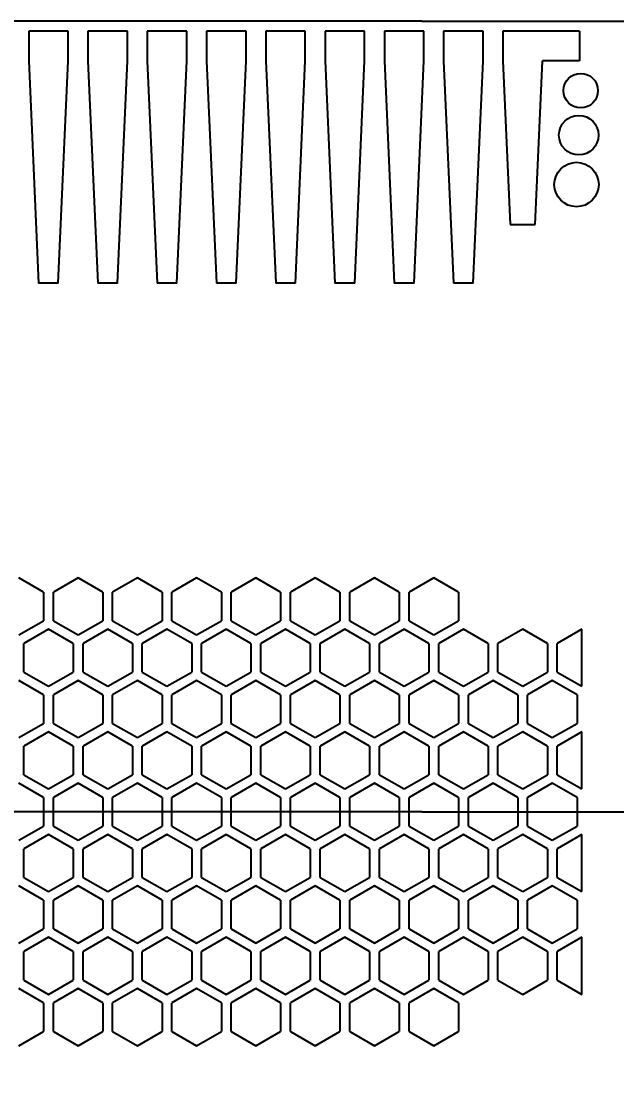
# Model space of a CAD drawing. Header units: millimetres. Extents: x 2092 to 3657, y 94 to 1201.
# Drawn here: x 2626 to 2686.2, y 771.4 to 879 of the extents above; entities that cross this region are included whole.
import ezdxf

# ---------------------------------------------------------------- set-up
doc = ezdxf.new("R2010")
doc.units = ezdxf.units.MM
doc.header["$LTSCALE"] = 92.4
doc.header["$PDMODE"] = 3
doc.header["$PDSIZE"] = 2
doc.layers.get('0').update_dxf_attribs({"linetype": 'CONTINUOUS'})
doc.layers.get('Defpoints').update_dxf_attribs({"linetype": 'CONTINUOUS'})
for name, color, linetype in [('1_DXF_CONTINUOUS_LINE', 7, 'CONTINUOUS'), ('2_DXF_CONTINUOUS_LINE', 7, 'CONTINUOUS'), ('GANGWANG_DXF_DIMENSION', 7, 'CONTINUOUS'), ('WANG_9_DXF_AXIS', 7, 'CONTINUOUS')]:
    doc.layers.add(name, color=color, linetype=linetype)
doc.styles.get("Standard").update_dxf_attribs({"font": 'simfang1.ttf'})
doc.dimstyles.new('DIMSTYLE_2', dxfattribs={"dimtxt": 8, "dimasz": 10, "dimexe": 2, "dimexo": 0, "dimgap": 0.5, "dimtad": 1, "dimdec": 3, "dimdsep": 46, "dimtxsty": 'Standard', "dimblk": '_FILLED', "dimblk1": '_FILLED', "dimblk2": '_FILLED', "dimcen": 0.09, "dimadec": 3, "dimazin": 2, "dimtp": 0.2, "dimtm": 0.2, "dimtfac": 1, "dimtdec": 3, "dimtofl": 0, "dimtmove": 0, "dimatfit": 3, "dimldrblk": '_FILLED', "dimfxl": 1, "dimtolj": 1, "dimarcsym": 0})

# ---------------------------------------------------------------- blocks, each defined once
blk = doc.blocks.new('_FILLED')
at = {"color": 0, "linetype": 'ByBlock'}
blk.add_solid([(0, 0), (-1, 0.14), (-1, -0.14)], dxfattribs=at)
blk = doc.blocks.new('*D21')
at = {"layer": 'Defpoints', "color": 0}
for p in [(2666.5, 798.99), (2843.73, 798.99), (2666.5, 718.99)]:
    blk.add_point(p, dxfattribs=at)
at = {"layer": 'GANGWANG_DXF_DIMENSION', "color": 0, "lineweight": -2}
for p, q in [((2666.5, 798.99), (2845.73, 798.99)), ((2843.73, 728.99), (2843.73, 788.99)), ((2666.5, 718.99), (2845.73, 718.99))]:
    blk.add_line(p, q, dxfattribs=at)
at = {"layer": 'GANGWANG_DXF_DIMENSION', "color": 0, "lineweight": -2, "xscale": 10, "yscale": 10, "zscale": 10}
for p, rotation in [((2843.73, 798.99), 90), ((2843.73, 718.99), 270)]:
    blk.add_blockref('_FILLED', p, dxfattribs=dict(at, rotation=rotation))
at = {"layer": 'GANGWANG_DXF_DIMENSION', "color": 0, "insert": (2837.23, 758.99), "char_height": 12, "attachment_point": 5, "rotation": 90}
blk.add_mtext('\\A1;80', dxfattribs=at)
blk = doc.blocks.new('*D22')
at = {"layer": 'Defpoints', "color": 0}
for p in [(2666.5, 878.99), (2844.61, 878.99), (2666.5, 798.99)]:
    blk.add_point(p, dxfattribs=at)
at = {"layer": 'GANGWANG_DXF_DIMENSION', "color": 0, "lineweight": -2}
for p, q in [((2666.5, 878.99), (2846.61, 878.99)), ((2844.61, 808.99), (2844.61, 868.99)), ((2666.5, 798.99), (2846.61, 798.99))]:
    blk.add_line(p, q, dxfattribs=at)
at = {"layer": 'GANGWANG_DXF_DIMENSION', "color": 0, "lineweight": -2, "xscale": 10, "yscale": 10, "zscale": 10}
for p, rotation in [((2844.61, 878.99), 90), ((2844.61, 798.99), 270)]:
    blk.add_blockref('_FILLED', p, dxfattribs=dict(at, rotation=rotation))
at = {"layer": 'GANGWANG_DXF_DIMENSION', "color": 0, "insert": (2838.11, 838.99), "char_height": 12, "attachment_point": 5, "rotation": 90}
blk.add_mtext('\\A1;80', dxfattribs=at)

msp = doc.modelspace()

# ---------------------------------------------------------------- linework, layer by layer
at = {"layer": '1_DXF_CONTINUOUS_LINE', "color": 4, "linetype": 'ByBlock'}
for p, q in [((2628.2022, 821.218), (2625.7022, 822.6613)), ((2631.7022, 822.6613), (2629.2022, 821.218)), ((2634.2022, 821.218), (2631.7022, 822.6613)), ((2637.7022, 822.6613), (2635.2022, 821.218)), ((2640.2022, 821.218), (2637.7022, 822.6613)), ((2643.7022, 822.6613), (2641.2022, 821.218)), ((2646.2022, 821.218), (2643.7022, 822.6613)), ((2649.7022, 822.6613), (2647.2022, 821.218)), ((2652.2022, 821.218), (2649.7022, 822.6613)), ((2655.7022, 822.6613), (2653.2022, 821.218)), ((2658.2022, 821.218), (2655.7022, 822.6613)), ((2661.7022, 822.6613), (2659.2022, 821.218)), ((2664.2022, 821.218), (2661.7022, 822.6613)), ((2667.7022, 822.6613), (2665.2022, 821.218)), ((2670.2022, 821.218), (2667.7022, 822.6613)), ((2628.2022, 821.218), (2628.2022, 818.3312)), ((2629.2022, 818.3312), (2629.2022, 821.218)), ((2634.2022, 821.218), (2634.2022, 818.3312)), ((2635.2022, 818.3312), (2635.2022, 821.218)), ((2640.2022, 821.218), (2640.2022, 818.3312)), ((2641.2022, 818.3312), (2641.2022, 821.218)), ((2646.2022, 821.218), (2646.2022, 818.3312)), ((2647.2022, 818.3312), (2647.2022, 821.218)), ((2652.2022, 821.218), (2652.2022, 818.3312)), ((2653.2022, 818.3312), (2653.2022, 821.218)), ((2658.2022, 821.218), (2658.2022, 818.3312)), ((2659.2022, 818.3312), (2659.2022, 821.218)), ((2664.2022, 821.218), (2664.2022, 818.3312)), ((2665.2022, 818.3312), (2665.2022, 821.218)), ((2670.2022, 821.218), (2670.2022, 818.3312)), ((2625.7022, 816.8878), (2628.2022, 818.3312)), ((2629.2022, 818.3312), (2631.7022, 816.8878)), ((2631.7022, 816.8878), (2634.2022, 818.3312)), ((2635.2022, 818.3312), (2637.7022, 816.8878)), ((2637.7022, 816.8878), (2640.2022, 818.3312)), ((2641.2022, 818.3312), (2643.7022, 816.8878)), ((2643.7022, 816.8878), (2646.2022, 818.3312)), ((2647.2022, 818.3312), (2649.7022, 816.8878)), ((2649.7022, 816.8878), (2652.2022, 818.3312)), ((2653.2022, 818.3312), (2655.7022, 816.8878)), ((2655.7022, 816.8878), (2658.2022, 818.3312)), ((2659.2022, 818.3312), (2661.7022, 816.8878)), ((2661.7022, 816.8878), (2664.2022, 818.3312)), ((2665.2022, 818.3312), (2667.7022, 816.8878)), ((2667.7022, 816.8878), (2670.2022, 818.3312)), ((2628.7022, 817.4652), (2626.2022, 816.0218)), ((2631.2022, 816.0218), (2628.7022, 817.4652)), ((2634.7022, 817.4652), (2632.2022, 816.0218)), ((2637.2022, 816.0218), (2634.7022, 817.4652)), ((2640.7022, 817.4652), (2638.2022, 816.0218)), ((2643.2022, 816.0218), (2640.7022, 817.4652)), ((2646.7022, 817.4652), (2644.2022, 816.0218)), ((2649.2022, 816.0218), (2646.7022, 817.4652)), ((2652.7022, 817.4652), (2650.2022, 816.0218)), ((2655.2022, 816.0218), (2652.7022, 817.4652)), ((2658.7022, 817.4652), (2656.2022, 816.0218)), ((2661.2022, 816.0218), (2658.7022, 817.4652)), ((2664.7022, 817.4652), (2662.2022, 816.0218)), ((2667.2022, 816.0218), (2664.7022, 817.4652)), ((2670.7022, 817.4652), (2668.2022, 816.0218)), ((2673.2022, 816.0218), (2670.7022, 817.4652)), ((2676.7022, 817.4652), (2674.2022, 816.0218)), ((2679.2022, 816.0218), (2676.7022, 817.4652)), ((2682.7022, 817.4652), (2680.2022, 816.0218)), ((2682.7022, 811.6917), (2682.7022, 817.4652)), ((2626.2022, 813.1351), (2626.2022, 816.0218)), ((2631.2022, 816.0218), (2631.2022, 813.1351)), ((2632.2022, 813.1351), (2632.2022, 816.0218)), ((2637.2022, 816.0218), (2637.2022, 813.1351)), ((2638.2022, 813.1351), (2638.2022, 816.0218)), ((2643.2022, 816.0218), (2643.2022, 813.1351)), ((2644.2022, 813.1351), (2644.2022, 816.0218)), ((2649.2022, 816.0218), (2649.2022, 813.1351)), ((2650.2022, 813.1351), (2650.2022, 816.0218)), ((2655.2022, 816.0218), (2655.2022, 813.1351)), ((2656.2022, 813.1351), (2656.2022, 816.0218)), ((2661.2022, 816.0218), (2661.2022, 813.1351)), ((2662.2022, 813.1351), (2662.2022, 816.0218)), ((2667.2022, 816.0218), (2667.2022, 813.1351)), ((2668.2022, 813.1351), (2668.2022, 816.0218)), ((2673.2022, 816.0218), (2673.2022, 813.1351)), ((2674.2022, 813.1351), (2674.2022, 816.0218)), ((2679.2022, 816.0218), (2679.2022, 813.1351)), ((2680.2022, 813.1351), (2680.2022, 816.0218)), ((2626.2022, 813.1351), (2628.7022, 811.6917)), ((2628.7022, 811.6917), (2631.2022, 813.1351)), ((2632.2022, 813.1351), (2634.7022, 811.6917)), ((2634.7022, 811.6917), (2637.2022, 813.1351)), ((2638.2022, 813.1351), (2640.7022, 811.6917)), ((2640.7022, 811.6917), (2643.2022, 813.1351)), ((2644.2022, 813.1351), (2646.7022, 811.6917)), ((2646.7022, 811.6917), (2649.2022, 813.1351)), ((2650.2022, 813.1351), (2652.7022, 811.6917)), ((2652.7022, 811.6917), (2655.2022, 813.1351)), ((2656.2022, 813.1351), (2658.7022, 811.6917)), ((2658.7022, 811.6917), (2661.2022, 813.1351)), ((2662.2022, 813.1351), (2664.7022, 811.6917)), ((2664.7022, 811.6917), (2667.2022, 813.1351)), ((2668.2022, 813.1351), (2670.7022, 811.6917)), ((2670.7022, 811.6917), (2673.2022, 813.1351)), ((2674.2022, 813.1351), (2676.7022, 811.6917)), ((2676.7022, 811.6917), (2679.2022, 813.1351)), ((2680.2022, 813.1351), (2682.7022, 811.6917)), ((2628.2022, 810.8257), (2625.7022, 812.269)), ((2631.7022, 812.269), (2629.2022, 810.8257)), ((2634.2022, 810.8257), (2631.7022, 812.269)), ((2637.7022, 812.269), (2635.2022, 810.8257)), ((2640.2022, 810.8257), (2637.7022, 812.269)), ((2643.7022, 812.269), (2641.2022, 810.8257)), ((2646.2022, 810.8257), (2643.7022, 812.269)), ((2649.7022, 812.269), (2647.2022, 810.8257)), ((2652.2022, 810.8257), (2649.7022, 812.269)), ((2655.7022, 812.269), (2653.2022, 810.8257)), ((2658.2022, 810.8257), (2655.7022, 812.269)), ((2661.7022, 812.269), (2659.2022, 810.8257)), ((2664.2022, 810.8257), (2661.7022, 812.269)), ((2667.7022, 812.269), (2665.2022, 810.8257)), ((2670.2022, 810.8257), (2667.7022, 812.269)), ((2673.7022, 812.269), (2671.2022, 810.8257)), ((2676.2022, 810.8257), (2673.7022, 812.269)), ((2679.7022, 812.269), (2677.2022, 810.8257)), ((2682.2022, 810.8257), (2679.7022, 812.269)), ((2628.2022, 810.8257), (2628.2022, 807.9389)), ((2629.2022, 807.9389), (2629.2022, 810.8257)), ((2634.2022, 810.8257), (2634.2022, 807.9389)), ((2635.2022, 807.9389), (2635.2022, 810.8257)), ((2640.2022, 810.8257), (2640.2022, 807.9389)), ((2641.2022, 807.9389), (2641.2022, 810.8257)), ((2646.2022, 810.8257), (2646.2022, 807.9389)), ((2647.2022, 807.9389), (2647.2022, 810.8257)), ((2652.2022, 810.8257), (2652.2022, 807.9389)), ((2653.2022, 807.9389), (2653.2022, 810.8257)), ((2658.2022, 810.8257), (2658.2022, 807.9389)), ((2659.2022, 807.9389), (2659.2022, 810.8257)), ((2664.2022, 810.8257), (2664.2022, 807.9389)), ((2665.2022, 807.9389), (2665.2022, 810.8257)), ((2670.2022, 810.8257), (2670.2022, 807.9389)), ((2671.2022, 807.9389), (2671.2022, 810.8257)), ((2676.2022, 810.8257), (2676.2022, 807.9389)), ((2677.2022, 807.9389), (2677.2022, 810.8257)), ((2682.2022, 810.8257), (2682.2022, 807.9389)), ((2625.7022, 806.4955), (2628.2022, 807.9389)), ((2629.2022, 807.9389), (2631.7022, 806.4955)), ((2631.7022, 806.4955), (2634.2022, 807.9389)), ((2635.2022, 807.9389), (2637.7022, 806.4955)), ((2637.7022, 806.4955), (2640.2022, 807.9389)), ((2641.2022, 807.9389), (2643.7022, 806.4955)), ((2643.7022, 806.4955), (2646.2022, 807.9389)), ((2647.2022, 807.9389), (2649.7022, 806.4955)), ((2649.7022, 806.4955), (2652.2022, 807.9389)), ((2653.2022, 807.9389), (2655.7022, 806.4955)), ((2655.7022, 806.4955), (2658.2022, 807.9389)), ((2659.2022, 807.9389), (2661.7022, 806.4955)), ((2661.7022, 806.4955), (2664.2022, 807.9389)), ((2665.2022, 807.9389), (2667.7022, 806.4955)), ((2667.7022, 806.4955), (2670.2022, 807.9389)), ((2671.2022, 807.9389), (2673.7022, 806.4955)), ((2673.7022, 806.4955), (2676.2022, 807.9389)), ((2677.2022, 807.9389), (2679.7022, 806.4955)), ((2679.7022, 806.4955), (2682.2022, 807.9389)), ((2628.7022, 807.0729), (2626.2022, 805.6295)), ((2631.2022, 805.6295), (2628.7022, 807.0729)), ((2634.7022, 807.0729), (2632.2022, 805.6295)), ((2637.2022, 805.6295), (2634.7022, 807.0729)), ((2640.7022, 807.0729), (2638.2022, 805.6295)), ((2643.2022, 805.6295), (2640.7022, 807.0729)), ((2646.7022, 807.0729), (2644.2022, 805.6295)), ((2649.2022, 805.6295), (2646.7022, 807.0729)), ((2652.7022, 807.0729), (2650.2022, 805.6295)), ((2655.2022, 805.6295), (2652.7022, 807.0729)), ((2658.7022, 807.0729), (2656.2022, 805.6295)), ((2661.2022, 805.6295), (2658.7022, 807.0729)), ((2664.7022, 807.0729), (2662.2022, 805.6295)), ((2667.2022, 805.6295), (2664.7022, 807.0729)), ((2670.7022, 807.0729), (2668.2022, 805.6295)), ((2673.2022, 805.6295), (2670.7022, 807.0729)), ((2676.7022, 807.0729), (2674.2022, 805.6295)), ((2679.2022, 805.6295), (2676.7022, 807.0729)), ((2682.7022, 807.0729), (2680.2022, 805.6295)), ((2682.7022, 801.2994), (2682.7022, 807.0729)), ((2626.2022, 802.7427), (2626.2022, 805.6295)), ((2631.2022, 805.6295), (2631.2022, 802.7427)), ((2632.2022, 802.7427), (2632.2022, 805.6295)), ((2637.2022, 805.6295), (2637.2022, 802.7427)), ((2638.2022, 802.7427), (2638.2022, 805.6295)), ((2643.2022, 805.6295), (2643.2022, 802.7427)), ((2644.2022, 802.7427), (2644.2022, 805.6295)), ((2649.2022, 805.6295), (2649.2022, 802.7427)), ((2650.2022, 802.7427), (2650.2022, 805.6295)), ((2655.2022, 805.6295), (2655.2022, 802.7427)), ((2656.2022, 802.7427), (2656.2022, 805.6295)), ((2661.2022, 805.6295), (2661.2022, 802.7427)), ((2662.2022, 802.7427), (2662.2022, 805.6295)), ((2667.2022, 805.6295), (2667.2022, 802.7427)), ((2668.2022, 802.7427), (2668.2022, 805.6295)), ((2673.2022, 805.6295), (2673.2022, 802.7427)), ((2674.2022, 802.7427), (2674.2022, 805.6295)), ((2679.2022, 805.6295), (2679.2022, 802.7427)), ((2680.2022, 802.7427), (2680.2022, 805.6295)), ((2628.2022, 800.4333), (2625.7022, 801.8767)), ((2626.2022, 802.7427), (2628.7022, 801.2994)), ((2628.7022, 801.2994), (2631.2022, 802.7427)), ((2631.7022, 801.8767), (2629.2022, 800.4333)), ((2634.2022, 800.4333), (2631.7022, 801.8767)), ((2632.2022, 802.7427), (2634.7022, 801.2994)), ((2634.7022, 801.2994), (2637.2022, 802.7427)), ((2637.7022, 801.8767), (2635.2022, 800.4333)), ((2640.2022, 800.4333), (2637.7022, 801.8767)), ((2638.2022, 802.7427), (2640.7022, 801.2994)), ((2640.7022, 801.2994), (2643.2022, 802.7427)), ((2643.7022, 801.8767), (2641.2022, 800.4333)), ((2646.2022, 800.4333), (2643.7022, 801.8767)), ((2644.2022, 802.7427), (2646.7022, 801.2994)), ((2646.7022, 801.2994), (2649.2022, 802.7427)), ((2649.7022, 801.8767), (2647.2022, 800.4333)), ((2652.2022, 800.4333), (2649.7022, 801.8767)), ((2650.2022, 802.7427), (2652.7022, 801.2994)), ((2652.7022, 801.2994), (2655.2022, 802.7427)), ((2655.7022, 801.8767), (2653.2022, 800.4333)), ((2658.2022, 800.4333), (2655.7022, 801.8767)), ((2656.2022, 802.7427), (2658.7022, 801.2994)), ((2658.7022, 801.2994), (2661.2022, 802.7427)), ((2661.7022, 801.8767), (2659.2022, 800.4333)), ((2664.2022, 800.4333), (2661.7022, 801.8767)), ((2662.2022, 802.7427), (2664.7022, 801.2994)), ((2664.7022, 801.2994), (2667.2022, 802.7427)), ((2667.7022, 801.8767), (2665.2022, 800.4333)), ((2670.2022, 800.4333), (2667.7022, 801.8767)), ((2668.2022, 802.7427), (2670.7022, 801.2994)), ((2670.7022, 801.2994), (2673.2022, 802.7427)), ((2673.7022, 801.8767), (2671.2022, 800.4333)), ((2676.2022, 800.4333), (2673.7022, 801.8767)), ((2674.2022, 802.7427), (2676.7022, 801.2994)), ((2676.7022, 801.2994), (2679.2022, 802.7427)), ((2679.7022, 801.8767), (2677.2022, 800.4333)), ((2682.2022, 800.4333), (2679.7022, 801.8767)), ((2680.2022, 802.7427), (2682.7022, 801.2994)), ((2628.2022, 800.4333), (2628.2022, 797.5466)), ((2629.2022, 797.5466), (2629.2022, 800.4333)), ((2634.2022, 800.4333), (2634.2022, 797.5466)), ((2635.2022, 797.5466), (2635.2022, 800.4333)), ((2640.2022, 800.4333), (2640.2022, 797.5466)), ((2641.2022, 797.5466), (2641.2022, 800.4333)), ((2646.2022, 800.4333), (2646.2022, 797.5466)), ((2647.2022, 797.5466), (2647.2022, 800.4333)), ((2652.2022, 800.4333), (2652.2022, 797.5466)), ((2653.2022, 797.5466), (2653.2022, 800.4333)), ((2658.2022, 800.4333), (2658.2022, 797.5466)), ((2659.2022, 797.5466), (2659.2022, 800.4333)), ((2664.2022, 800.4333), (2664.2022, 797.5466)), ((2665.2022, 797.5466), (2665.2022, 800.4333)), ((2670.2022, 800.4333), (2670.2022, 797.5466)), ((2671.2022, 797.5466), (2671.2022, 800.4333)), ((2676.2022, 800.4333), (2676.2022, 797.5466)), ((2677.2022, 797.5466), (2677.2022, 800.4333)), ((2682.2022, 800.4333), (2682.2022, 797.5466)), ((2625.7022, 796.1032), (2628.2022, 797.5466)), ((2629.2022, 797.5466), (2631.7022, 796.1032)), ((2631.7022, 796.1032), (2634.2022, 797.5466)), ((2635.2022, 797.5466), (2637.7022, 796.1032)), ((2637.7022, 796.1032), (2640.2022, 797.5466)), ((2641.2022, 797.5466), (2643.7022, 796.1032)), ((2643.7022, 796.1032), (2646.2022, 797.5466)), ((2647.2022, 797.5466), (2649.7022, 796.1032)), ((2649.7022, 796.1032), (2652.2022, 797.5466)), ((2653.2022, 797.5466), (2655.7022, 796.1032)), ((2655.7022, 796.1032), (2658.2022, 797.5466)), ((2659.2022, 797.5466), (2661.7022, 796.1032)), ((2661.7022, 796.1032), (2664.2022, 797.5466)), ((2665.2022, 797.5466), (2667.7022, 796.1032)), ((2667.7022, 796.1032), (2670.2022, 797.5466)), ((2671.2022, 797.5466), (2673.7022, 796.1032)), ((2673.7022, 796.1032), (2676.2022, 797.5466)), ((2677.2022, 797.5466), (2679.7022, 796.1032)), ((2679.7022, 796.1032), (2682.2022, 797.5466)), ((2628.7022, 796.6806), (2626.2022, 795.2372)), ((2631.2022, 795.2372), (2628.7022, 796.6806)), ((2634.7022, 796.6806), (2632.2022, 795.2372)), ((2637.2022, 795.2372), (2634.7022, 796.6806)), ((2640.7022, 796.6806), (2638.2022, 795.2372)), ((2643.2022, 795.2372), (2640.7022, 796.6806)), ((2646.7022, 796.6806), (2644.2022, 795.2372)), ((2649.2022, 795.2372), (2646.7022, 796.6806)), ((2652.7022, 796.6806), (2650.2022, 795.2372)), ((2655.2022, 795.2372), (2652.7022, 796.6806)), ((2658.7022, 796.6806), (2656.2022, 795.2372)), ((2661.2022, 795.2372), (2658.7022, 796.6806)), ((2664.7022, 796.6806), (2662.2022, 795.2372)), ((2667.2022, 795.2372), (2664.7022, 796.6806)), ((2670.7022, 796.6806), (2668.2022, 795.2372)), ((2673.2022, 795.2372), (2670.7022, 796.6806)), ((2676.7022, 796.6806), (2674.2022, 795.2372)), ((2679.2022, 795.2372), (2676.7022, 796.6806)), ((2682.7022, 796.6806), (2680.2022, 795.2372)), ((2682.7022, 790.9071), (2682.7022, 796.6806)), ((2626.2022, 792.3504), (2626.2022, 795.2372)), ((2631.2022, 795.2372), (2631.2022, 792.3504)), ((2632.2022, 792.3504), (2632.2022, 795.2372)), ((2637.2022, 795.2372), (2637.2022, 792.3504)), ((2638.2022, 792.3504), (2638.2022, 795.2372)), ((2643.2022, 795.2372), (2643.2022, 792.3504)), ((2644.2022, 792.3504), (2644.2022, 795.2372)), ((2649.2022, 795.2372), (2649.2022, 792.3504)), ((2650.2022, 792.3504), (2650.2022, 795.2372)), ((2655.2022, 795.2372), (2655.2022, 792.3504)), ((2656.2022, 792.3504), (2656.2022, 795.2372)), ((2661.2022, 795.2372), (2661.2022, 792.3504)), ((2662.2022, 792.3504), (2662.2022, 795.2372)), ((2667.2022, 795.2372), (2667.2022, 792.3504)), ((2668.2022, 792.3504), (2668.2022, 795.2372)), ((2673.2022, 795.2372), (2673.2022, 792.3504)), ((2674.2022, 792.3504), (2674.2022, 795.2372)), ((2679.2022, 795.2372), (2679.2022, 792.3504)), ((2680.2022, 792.3504), (2680.2022, 795.2372)), ((2626.2022, 792.3504), (2628.7022, 790.9071)), ((2628.7022, 790.9071), (2631.2022, 792.3504)), ((2632.2022, 792.3504), (2634.7022, 790.9071)), ((2634.7022, 790.9071), (2637.2022, 792.3504)), ((2638.2022, 792.3504), (2640.7022, 790.9071)), ((2640.7022, 790.9071), (2643.2022, 792.3504)), ((2644.2022, 792.3504), (2646.7022, 790.9071)), ((2646.7022, 790.9071), (2649.2022, 792.3504)), ((2650.2022, 792.3504), (2652.7022, 790.9071)), ((2652.7022, 790.9071), (2655.2022, 792.3504)), ((2656.2022, 792.3504), (2658.7022, 790.9071)), ((2658.7022, 790.9071), (2661.2022, 792.3504)), ((2662.2022, 792.3504), (2664.7022, 790.9071)), ((2664.7022, 790.9071), (2667.2022, 792.3504)), ((2668.2022, 792.3504), (2670.7022, 790.9071)), ((2670.7022, 790.9071), (2673.2022, 792.3504)), ((2674.2022, 792.3504), (2676.7022, 790.9071)), ((2676.7022, 790.9071), (2679.2022, 792.3504)), ((2680.2022, 792.3504), (2682.7022, 790.9071)), ((2628.2022, 790.041), (2625.7022, 791.4844)), ((2631.7022, 791.4844), (2629.2022, 790.041)), ((2634.2022, 790.041), (2631.7022, 791.4844)), ((2637.7022, 791.4844), (2635.2022, 790.041)), ((2640.2022, 790.041), (2637.7022, 791.4844)), ((2643.7022, 791.4844), (2641.2022, 790.041)), ((2646.2022, 790.041), (2643.7022, 791.4844)), ((2649.7022, 791.4844), (2647.2022, 790.041)), ((2652.2022, 790.041), (2649.7022, 791.4844)), ((2655.7022, 791.4844), (2653.2022, 790.041)), ((2658.2022, 790.041), (2655.7022, 791.4844)), ((2661.7022, 791.4844), (2659.2022, 790.041)), ((2664.2022, 790.041), (2661.7022, 791.4844)), ((2667.7022, 791.4844), (2665.2022, 790.041)), ((2670.2022, 790.041), (2667.7022, 791.4844)), ((2673.7022, 791.4844), (2671.2022, 790.041)), ((2676.2022, 790.041), (2673.7022, 791.4844)), ((2679.7022, 791.4844), (2677.2022, 790.041)), ((2682.2022, 790.041), (2679.7022, 791.4844)), ((2628.2022, 790.041), (2628.2022, 787.1543)), ((2629.2022, 787.1543), (2629.2022, 790.041)), ((2634.2022, 790.041), (2634.2022, 787.1543)), ((2635.2022, 787.1543), (2635.2022, 790.041)), ((2640.2022, 790.041), (2640.2022, 787.1543)), ((2641.2022, 787.1543), (2641.2022, 790.041)), ((2646.2022, 790.041), (2646.2022, 787.1543)), ((2647.2022, 787.1543), (2647.2022, 790.041)), ((2652.2022, 790.041), (2652.2022, 787.1543)), ((2653.2022, 787.1543), (2653.2022, 790.041)), ((2658.2022, 790.041), (2658.2022, 787.1543)), ((2659.2022, 787.1543), (2659.2022, 790.041)), ((2664.2022, 790.041), (2664.2022, 787.1543)), ((2665.2022, 787.1543), (2665.2022, 790.041)), ((2670.2022, 790.041), (2670.2022, 787.1543)), ((2671.2022, 787.1543), (2671.2022, 790.041)), ((2676.2022, 790.041), (2676.2022, 787.1543)), ((2677.2022, 787.1543), (2677.2022, 790.041)), ((2682.2022, 790.041), (2682.2022, 787.1543)), ((2625.7022, 785.7109), (2628.2022, 787.1543)), ((2629.2022, 787.1543), (2631.7022, 785.7109)), ((2631.7022, 785.7109), (2634.2022, 787.1543)), ((2635.2022, 787.1543), (2637.7022, 785.7109)), ((2637.7022, 785.7109), (2640.2022, 787.1543)), ((2641.2022, 787.1543), (2643.7022, 785.7109)), ((2643.7022, 785.7109), (2646.2022, 787.1543)), ((2647.2022, 787.1543), (2649.7022, 785.7109)), ((2649.7022, 785.7109), (2652.2022, 787.1543)), ((2653.2022, 787.1543), (2655.7022, 785.7109)), ((2655.7022, 785.7109), (2658.2022, 787.1543)), ((2659.2022, 787.1543), (2661.7022, 785.7109)), ((2661.7022, 785.7109), (2664.2022, 787.1543)), ((2665.2022, 787.1543), (2667.7022, 785.7109)), ((2667.7022, 785.7109), (2670.2022, 787.1543)), ((2671.2022, 787.1543), (2673.7022, 785.7109)), ((2673.7022, 785.7109), (2676.2022, 787.1543)), ((2677.2022, 787.1543), (2679.7022, 785.7109)), ((2679.7022, 785.7109), (2682.2022, 787.1543)), ((2628.7022, 786.2883), (2626.2022, 784.8449)), ((2631.2022, 784.8449), (2628.7022, 786.2883)), ((2634.7022, 786.2883), (2632.2022, 784.8449)), ((2637.2022, 784.8449), (2634.7022, 786.2883)), ((2640.7022, 786.2883), (2638.2022, 784.8449)), ((2643.2022, 784.8449), (2640.7022, 786.2883)), ((2646.7022, 786.2883), (2644.2022, 784.8449)), ((2649.2022, 784.8449), (2646.7022, 786.2883)), ((2652.7022, 786.2883), (2650.2022, 784.8449)), ((2655.2022, 784.8449), (2652.7022, 786.2883)), ((2658.7022, 786.2883), (2656.2022, 784.8449)), ((2661.2022, 784.8449), (2658.7022, 786.2883)), ((2664.7022, 786.2883), (2662.2022, 784.8449)), ((2667.2022, 784.8449), (2664.7022, 786.2883)), ((2670.7022, 786.2883), (2668.2022, 784.8449)), ((2673.2022, 784.8449), (2670.7022, 786.2883)), ((2676.7022, 786.2883), (2674.2022, 784.8449)), ((2679.2022, 784.8449), (2676.7022, 786.2883)), ((2682.7022, 786.2883), (2680.2022, 784.8449)), ((2682.7022, 780.5148), (2682.7022, 786.2883)), ((2626.2022, 781.9581), (2626.2022, 784.8449)), ((2631.2022, 784.8449), (2631.2022, 781.9581)), ((2632.2022, 781.9581), (2632.2022, 784.8449)), ((2637.2022, 784.8449), (2637.2022, 781.9581)), ((2638.2022, 781.9581), (2638.2022, 784.8449)), ((2643.2022, 784.8449), (2643.2022, 781.9581)), ((2644.2022, 781.9581), (2644.2022, 784.8449)), ((2649.2022, 784.8449), (2649.2022, 781.9581)), ((2650.2022, 781.9581), (2650.2022, 784.8449)), ((2655.2022, 784.8449), (2655.2022, 781.9581)), ((2656.2022, 781.9581), (2656.2022, 784.8449)), ((2661.2022, 784.8449), (2661.2022, 781.9581)), ((2662.2022, 781.9581), (2662.2022, 784.8449)), ((2667.2022, 784.8449), (2667.2022, 781.9581)), ((2668.2022, 781.9581), (2668.2022, 784.8449)), ((2673.2022, 784.8449), (2673.2022, 781.9581)), ((2674.2022, 781.9581), (2674.2022, 784.8449)), ((2679.2022, 784.8449), (2679.2022, 781.9581)), ((2680.2022, 781.9581), (2680.2022, 784.8449)), ((2626.2022, 781.9581), (2628.7022, 780.5148)), ((2628.7022, 780.5148), (2631.2022, 781.9581)), ((2632.2022, 781.9581), (2634.7022, 780.5148)), ((2634.7022, 780.5148), (2637.2022, 781.9581)), ((2638.2022, 781.9581), (2640.7022, 780.5148)), ((2640.7022, 780.5148), (2643.2022, 781.9581)), ((2644.2022, 781.9581), (2646.7022, 780.5148)), ((2646.7022, 780.5148), (2649.2022, 781.9581)), ((2650.2022, 781.9581), (2652.7022, 780.5148)), ((2652.7022, 780.5148), (2655.2022, 781.9581)), ((2656.2022, 781.9581), (2658.7022, 780.5148)), ((2658.7022, 780.5148), (2661.2022, 781.9581)), ((2662.2022, 781.9581), (2664.7022, 780.5148)), ((2664.7022, 780.5148), (2667.2022, 781.9581)), ((2668.2022, 781.9581), (2670.7022, 780.5148)), ((2670.7022, 780.5148), (2673.2022, 781.9581)), ((2674.2022, 781.9581), (2676.7022, 780.5148)), ((2676.7022, 780.5148), (2679.2022, 781.9581)), ((2680.2022, 781.9581), (2682.7022, 780.5148)), ((2628.2022, 779.6487), (2625.7022, 781.0921)), ((2631.7022, 781.0921), (2629.2022, 779.6487)), ((2634.2022, 779.6487), (2631.7022, 781.0921)), ((2637.7022, 781.0921), (2635.2022, 779.6487)), ((2640.2022, 779.6487), (2637.7022, 781.0921)), ((2643.7022, 781.0921), (2641.2022, 779.6487)), ((2646.2022, 779.6487), (2643.7022, 781.0921)), ((2649.7022, 781.0921), (2647.2022, 779.6487)), ((2652.2022, 779.6487), (2649.7022, 781.0921)), ((2655.7022, 781.0921), (2653.2022, 779.6487)), ((2658.2022, 779.6487), (2655.7022, 781.0921)), ((2661.7022, 781.0921), (2659.2022, 779.6487)), ((2664.2022, 779.6487), (2661.7022, 781.0921)), ((2667.7022, 781.0921), (2665.2022, 779.6487)), ((2670.2022, 779.6487), (2667.7022, 781.0921)), ((2628.2022, 779.6487), (2628.2022, 776.762)), ((2629.2022, 776.762), (2629.2022, 779.6487)), ((2634.2022, 779.6487), (2634.2022, 776.762)), ((2635.2022, 776.762), (2635.2022, 779.6487)), ((2640.2022, 779.6487), (2640.2022, 776.762)), ((2641.2022, 776.762), (2641.2022, 779.6487)), ((2646.2022, 779.6487), (2646.2022, 776.762)), ((2647.2022, 776.762), (2647.2022, 779.6487)), ((2652.2022, 779.6487), (2652.2022, 776.762)), ((2653.2022, 776.762), (2653.2022, 779.6487)), ((2658.2022, 779.6487), (2658.2022, 776.762)), ((2659.2022, 776.762), (2659.2022, 779.6487)), ((2664.2022, 779.6487), (2664.2022, 776.762)), ((2665.2022, 776.762), (2665.2022, 779.6487)), ((2670.2022, 779.6487), (2670.2022, 776.762)), ((2625.7022, 775.3186), (2628.2022, 776.762)), ((2629.2022, 776.762), (2631.7022, 775.3186)), ((2631.7022, 775.3186), (2634.2022, 776.762)), ((2635.2022, 776.762), (2637.7022, 775.3186)), ((2637.7022, 775.3186), (2640.2022, 776.762)), ((2641.2022, 776.762), (2643.7022, 775.3186)), ((2643.7022, 775.3186), (2646.2022, 776.762)), ((2647.2022, 776.762), (2649.7022, 775.3186)), ((2649.7022, 775.3186), (2652.2022, 776.762)), ((2653.2022, 776.762), (2655.7022, 775.3186)), ((2655.7022, 775.3186), (2658.2022, 776.762)), ((2659.2022, 776.762), (2661.7022, 775.3186)), ((2661.7022, 775.3186), (2664.2022, 776.762)), ((2665.2022, 776.762), (2667.7022, 775.3186)), ((2667.7022, 775.3186), (2670.2022, 776.762))]:
    msp.add_line(p, q, dxfattribs=at)
at = {"layer": '2_DXF_CONTINUOUS_LINE', "color": 4, "linetype": 'ByBlock'}
for p, q in [((2630.7022, 877.99), (2626.7022, 877.99)), ((2626.7022, 877.99), (2626.7022, 874.99)), ((2630.7022, 874.99), (2630.7022, 877.99)), ((2636.7022, 877.99), (2632.7022, 877.99)), ((2632.7022, 877.99), (2632.7022, 874.99)), ((2636.7022, 874.99), (2636.7022, 877.99)), ((2642.7022, 877.99), (2638.7022, 877.99)), ((2638.7022, 877.99), (2638.7022, 874.99)), ((2642.7022, 874.99), (2642.7022, 877.99)), ((2648.7022, 877.99), (2644.7022, 877.99)), ((2644.7022, 877.99), (2644.7022, 874.99)), ((2648.7022, 874.99), (2648.7022, 877.99)), ((2654.7022, 877.99), (2650.7022, 877.99)), ((2650.7022, 877.99), (2650.7022, 874.99)), ((2654.7022, 874.99), (2654.7022, 877.99)), ((2660.7022, 877.99), (2656.7022, 877.99)), ((2656.7022, 877.99), (2656.7022, 874.99)), ((2660.7022, 874.99), (2660.7022, 877.99)), ((2666.7022, 877.99), (2662.7022, 877.99)), ((2662.7022, 877.99), (2662.7022, 874.99)), ((2666.7022, 874.99), (2666.7022, 877.99)), ((2672.7022, 877.99), (2668.7022, 877.99)), ((2668.7022, 877.99), (2668.7022, 874.99)), ((2672.7022, 874.99), (2672.7022, 877.99)), ((2682.4522, 877.99), (2674.7022, 877.99)), ((2674.7022, 877.99), (2674.7022, 874.99)), ((2682.4522, 877.99), (2682.4522, 874.99)), ((2626.7022, 874.99), (2627.7022, 852.49)), ((2629.7022, 852.49), (2630.7022, 874.99)), ((2632.7022, 874.99), (2633.7022, 852.49)), ((2635.7022, 852.49), (2636.7022, 874.99)), ((2638.7022, 874.99), (2639.7022, 852.49)), ((2641.7022, 852.49), (2642.7022, 874.99)), ((2644.7022, 874.99), (2645.7022, 852.49)), ((2647.7022, 852.49), (2648.7022, 874.99)), ((2650.7022, 874.99), (2651.7022, 852.49)), ((2653.7022, 852.49), (2654.7022, 874.99)), ((2656.7022, 874.99), (2657.7022, 852.49)), ((2659.7022, 852.49), (2660.7022, 874.99)), ((2662.7022, 874.99), (2663.7022, 852.49)), ((2665.7022, 852.49), (2666.7022, 874.99)), ((2668.7022, 874.99), (2669.7022, 852.49)), ((2671.7022, 852.49), (2672.7022, 874.99)), ((2674.7022, 874.99), (2675.4379, 858.4358)), ((2677.9664, 858.4358), (2678.7022, 874.99)), ((2682.4522, 874.99), (2678.7022, 874.99)), ((2675.4379, 858.4358), (2677.9664, 858.4358)), ((2629.7022, 852.49), (2627.7022, 852.49)), ((2635.7022, 852.49), (2633.7022, 852.49)), ((2641.7022, 852.49), (2639.7022, 852.49)), ((2647.7022, 852.49), (2645.7022, 852.49)), ((2653.7022, 852.49), (2651.7022, 852.49)), ((2659.7022, 852.49), (2657.7022, 852.49)), ((2665.7022, 852.49), (2663.7022, 852.49)), ((2671.7022, 852.49), (2669.7022, 852.49))]:
    msp.add_line(p, q, dxfattribs=at)
for centre, radius in [((2682.5718, 871.9676), 1.75), ((2682.3718, 867.4676), 2), ((2682.1496, 862.4676), 2.25)]:
    msp.add_circle(centre, radius, dxfattribs=at)
at = {"layer": 'WANG_9_DXF_AXIS', "color": 4, "linetype": 'ByBlock'}
for p, q in [((2666.5044, 878.99), (2592.2293, 878.99)), ((2666.5044, 798.99), (2592.2293, 798.99))]:
    msp.add_line(p, q, dxfattribs=at)

# ---------------------------------------------------------------- dimensions: what is measured, and where the dimension line sits
at = {"layer": 'GANGWANG_DXF_DIMENSION', "color": 2}
for base, p1, p2, picture, middle in [((2844.6088, 878.99), (2666.5044, 798.99), (2666.5044, 878.99), '*D22', (2838.1088, 838.99)), ((2843.7295, 798.99), (2666.5044, 718.99), (2666.5044, 798.99), '*D21', (2837.2295, 758.99))]:
    dim = msp.add_linear_dim(base=base, p1=p1, p2=p2, angle=90, dimstyle='DIMSTYLE_2', override={"dimtxt": 12}, dxfattribs=at)
    dim.commit()
    dim.dimension.update_dxf_attribs({"geometry": picture, "text_midpoint": middle})

doc.saveas('drawing.dxf')
